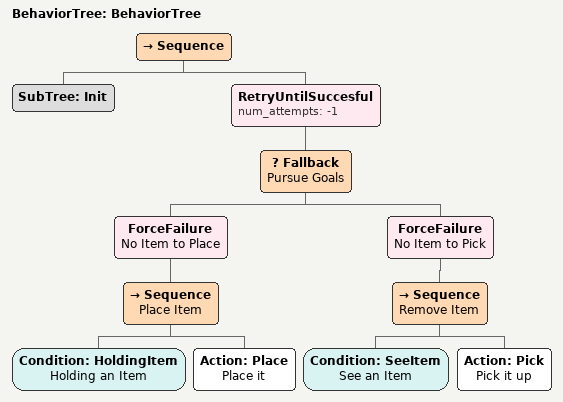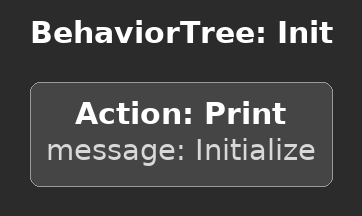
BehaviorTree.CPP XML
<root main_tree_to_execute="BehaviorTree">
    <BehaviorTree ID="BehaviorTree">
        <Sequence>
            <SubTree ID="Init"/>
            <RetryUntilSuccesful num_attempts="-1">
                <Fallback name="Pursue Goals">
                    <ForceFailure name="No Item to Place">
                        <Sequence name="Place Item">
                            <Condition ID="HoldingItem" name="Holding an Item"/>
                            <Action ID="Place" name="Place it"/>
                        </Sequence>
                    </ForceFailure>
                    <ForceFailure name="No Item to Pick">
                        <Sequence name="Remove Item">
                            <Condition ID="SeeItem" name="See an Item"/>
                            <Action ID="Pick" name="Pick it up"/>
                        </Sequence>
                    </ForceFailure>
                </Fallback>
            </RetryUntilSuccesful>
        </Sequence>
    </BehaviorTree>
    <BehaviorTree ID="Init">
        <Action message="Initialize" ID="Print"/>
    </BehaviorTree>
</root>
